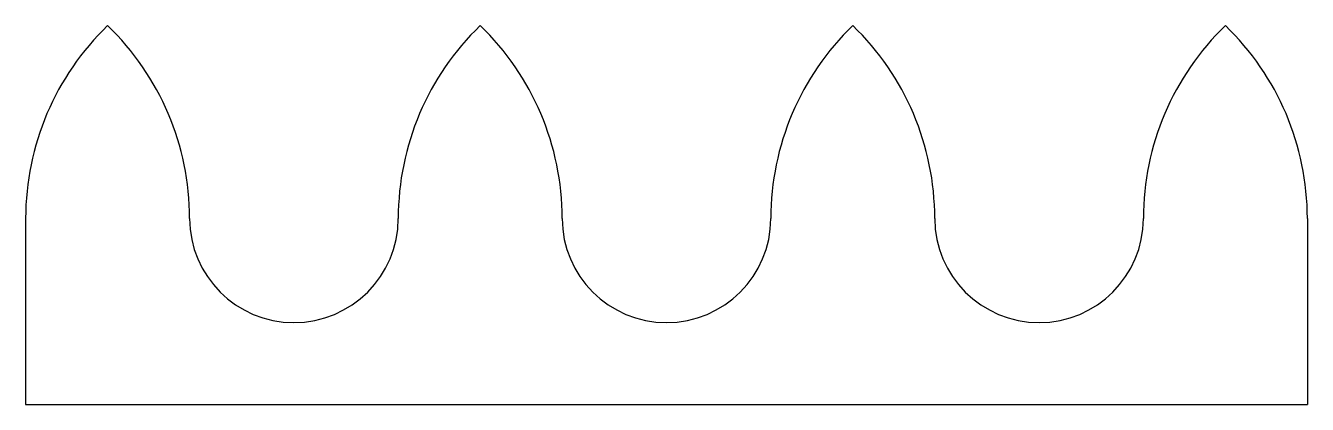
# Model space of a CAD drawing. Header units: inches. Extents: x -0.18 to 0.68, y 3.107 to 3.362.
import ezdxf

# ---------------------------------------------------------------- set-up
doc = ezdxf.new("R2010")
doc.units = ezdxf.units.IN
doc.header["$MEASUREMENT"] = 0

msp = doc.modelspace()

# ---------------------------------------------------------------- linework, layer by layer
for p, q in [((-0.18, 3.23245), (-0.18, 3.10745)), ((0.68, 3.23245), (0.68, 3.10745)), ((-0.18, 3.10745), (0.68, 3.10745))]:
    msp.add_line(p, q)
for centre, radius, start, end in [((0, 3.23245), 0.18, 133.98296, 180), ((-0.25, 3.23245), 0.18, 0, 46.01704), ((0.25, 3.23245), 0.18, 133.98296, 180), ((0, 3.23245), 0.18, 0, 46.01704), ((0.5, 3.23245), 0.18, 133.98296, 180), ((0.25, 3.23245), 0.18, 0, 46.01704), ((0.75, 3.23245), 0.18, 133.98296, 180), ((0.5, 3.23245), 0.18, 0, 46.01704), ((0, 3.23245), 0.07, 180, 0), ((0.25, 3.23245), 0.07, 180, 0), ((0.5, 3.23245), 0.07, 180, 0)]:
    msp.add_arc(centre, radius, start, end)

doc.saveas('drawing.dxf')
